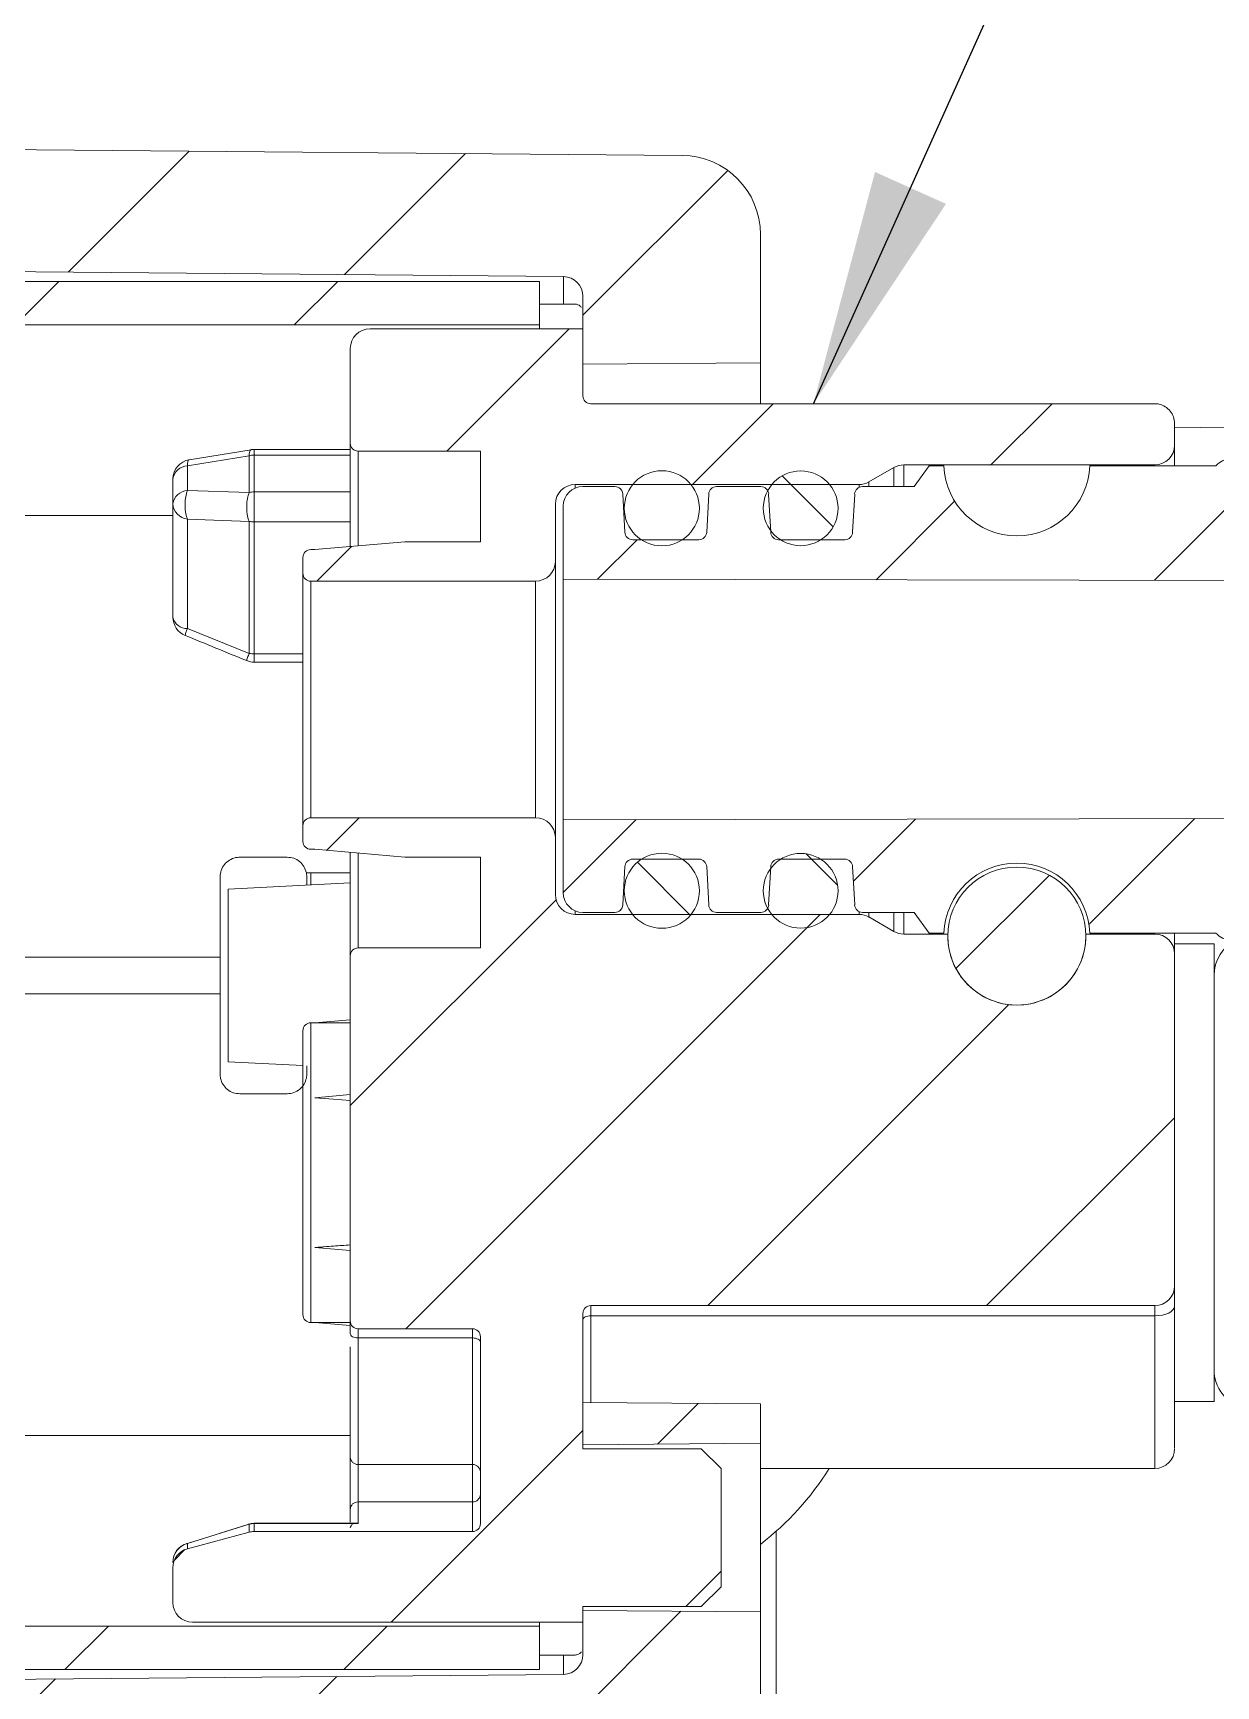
# Model space of a CAD drawing. Extents: x 14808 to 20058, y -13198 to -11680.
# Drawn here: x 18843.58 to 18858.58, y -12739.6 to -12718.64 of the extents above; entities that cross this region are included whole.
import ezdxf

# ---------------------------------------------------------------- set-up
doc = ezdxf.new("R2010")
doc.units = 0
doc.header["$LTSCALE"] = 7
doc.header["$MEASUREMENT"] = 0
doc.layers.get('0').update_dxf_attribs({"color": 2, "linetype": 'CONTINUOUS'})
doc.styles.add('GHS', font='romans', dxfattribs={"bigfont": 'ghs'})
doc.dimstyles.new('STANDARD$7', dxfattribs={"dimtxt": 3.5, "dimasz": 3, "dimexe": 1, "dimexo": 0.0625, "dimgap": 1, "dimtad": 1, "dimdec": 4, "dimzin": 0, "dimdsep": 46, "dimtxsty": 'GHS', "dimcen": 1, "dimclrt": 2, "dimadec": 0, "dimazin": 0, "dimtfac": 1, "dimtdec": 4, "dimtofl": 0, "dimtmove": 0, "dimatfit": 3, "dimfxl": 1, "dimtolj": 1, "dimtzin": 0, "dimarcsym": 0})
pattern_1 = [(135, (371.74764, 230.9512), (-0.561266, -0.561266), [])]
pattern_2 = [(45, (42.8808, 0), (-1.76776695, 1.76776695), [])]
pattern_3 = [(45, (18603.9292, -12694.4898), (-1.122532, 1.122532), [])]

# ---------------------------------------------------------------- blocks, each defined once
blk = doc.blocks.new('A$C2F46255F')
at = {"linetype": 'Continuous', "lineweight": 0}
h = blk.add_hatch(dxfattribs=at)
h.set_pattern_fill('ANSI31', scale=0.25, angle=90, style=0)
h.set_pattern_definition(pattern_1)
edge = h.paths.add_edge_path(flags=0)
edge.add_arc((1.505, 1.212), 0.237, 0, 360)
h = blk.add_hatch(dxfattribs=at)
h.set_pattern_fill('ANSI31', scale=0.25, angle=90, style=0)
h.set_pattern_definition(pattern_1)
edge = h.paths.add_edge_path(flags=0)
edge.add_arc((0.625, -1.213), 0.237, 0, 360)
h = blk.add_hatch(dxfattribs=at)
h.set_pattern_fill('ANSI31', scale=0.25, angle=90, style=0)
h.set_pattern_definition(pattern_1)
edge = h.paths.add_edge_path(flags=0)
edge.add_arc((1.505, -1.213), 0.237, 0, 360)
at = {"color": 7, "linetype": 'Continuous', "lineweight": 15}
for centre, radius in [((0.625, 1.212), 0.238), ((1.505, 1.212), 0.237), ((0.625, -1.213), 0.238), ((1.505, -1.213), 0.237)]:
    blk.add_circle(centre, radius, dxfattribs=at)

msp = doc.modelspace()

# ---------------------------------------------------------------- hatches: boundary and pattern name
at = {"linetype": 'Continuous', "lineweight": 0}
h = msp.add_hatch(dxfattribs=at)
h.set_pattern_fill('ANSI31', color=2, scale=20, style=0)
h.set_pattern_definition(pattern_2)
edge = h.paths.add_edge_path(flags=0)
edge.add_line((18837.879, -12721.092), (18837.954, -12721.092))
edge.add_line((18837.954, -12721.092), (18838.241, -12721.59))
edge.add_line((18838.241, -12721.59), (18838.529, -12721.092))
edge.add_line((18838.529, -12721.092), (18838.604, -12721.092))
edge.add_line((18838.604, -12721.092), (18838.891, -12721.59))
edge.add_line((18838.891, -12721.59), (18838.892, -12721.592))
edge.add_line((18838.892, -12721.592), (18838.914, -12721.63))
edge.add_line((18838.914, -12721.63), (18850.306, -12721.73))
edge.add_arc((18850.304, -12721.98), 0.25, 0, 89.5, ccw=False)
edge.add_line((18850.554, -12721.98), (18850.554, -12722.842))
edge.add_line((18850.554, -12722.842), (18852.804, -12722.822))
edge.add_line((18852.804, -12722.822), (18852.804, -12721.195))
edge.add_arc((18851.804, -12721.195), 1, 0, 89.5)
edge.add_line((18851.812, -12720.195), (18842.499, -12720.114))
edge.add_arc((18842.504, -12719.614), 0.5, 180, 269.5, ccw=False)
edge.add_line((18842.004, -12719.614), (18842.004, -12718.842))
edge.add_line((18842.004, -12718.842), (18840.004, -12718.859))
edge.add_line((18840.004, -12718.859), (18840.004, -12719.967))
edge.add_line((18840.004, -12719.967), (18834.754, -12720.013))
edge.add_line((18834.754, -12720.013), (18834.504, -12720.267))
edge.add_line((18834.504, -12720.267), (18834.504, -12721.092))
edge.add_line((18834.504, -12721.092), (18834.583, -12721.171))
edge.add_line((18834.583, -12721.171), (18834.629, -12721.092))
edge.add_line((18834.629, -12721.092), (18834.704, -12721.092))
edge.add_line((18834.704, -12721.092), (18834.977, -12721.565))
edge.add_line((18834.977, -12721.565), (18834.995, -12721.583))
edge.add_line((18834.995, -12721.583), (18835.279, -12721.092))
edge.add_line((18835.279, -12721.092), (18835.354, -12721.092))
edge.add_line((18835.354, -12721.092), (18835.641, -12721.59))
edge.add_line((18835.641, -12721.59), (18835.929, -12721.092))
edge.add_line((18835.929, -12721.092), (18836.004, -12721.092))
edge.add_line((18836.004, -12721.092), (18836.291, -12721.59))
edge.add_line((18836.291, -12721.59), (18836.579, -12721.092))
edge.add_line((18836.579, -12721.092), (18836.654, -12721.092))
edge.add_line((18836.654, -12721.092), (18836.941, -12721.59))
edge.add_line((18836.941, -12721.59), (18837.229, -12721.092))
edge.add_line((18837.229, -12721.092), (18837.304, -12721.092))
edge.add_line((18837.304, -12721.092), (18837.591, -12721.59))
edge.add_line((18837.591, -12721.59), (18837.879, -12721.092))
h = msp.add_hatch(dxfattribs=at)
h.set_pattern_fill('ANSI31', color=2, scale=20, style=0)
h.set_pattern_definition(pattern_2)
edge = h.paths.add_edge_path(flags=0)
edge.add_line((18831.754, -12725.842), (18837.038, -12725.842))
edge.add_arc((18837.038, -12725.592), 0.25, 270, 285)
edge.add_line((18837.102, -12725.833), (18837.818, -12725.642))
edge.add_arc((18837.754, -12725.4), 0.25, 285, 360)
edge.add_line((18838.004, -12725.4), (18838.004, -12725.017))
edge.add_arc((18837.954, -12725.017), 0.05, 0, 90)
edge.add_line((18837.954, -12724.967), (18837.904, -12724.967))
edge.add_arc((18837.904, -12724.917), 0.05, 180, 270, ccw=False)
edge.add_line((18837.854, -12724.917), (18837.854, -12724.767))
edge.add_arc((18837.904, -12724.767), 0.05, 90, 180, ccw=False)
edge.add_line((18837.904, -12724.717), (18837.954, -12724.717))
edge.add_arc((18837.954, -12724.667), 0.05, 270, 360)
edge.add_line((18838.004, -12724.667), (18838.004, -12724.217))
edge.add_line((18838.004, -12724.217), (18838.904, -12724.217))
edge.add_arc((18838.904, -12724.117), 0.1, 270, 360)
edge.add_line((18839.004, -12724.117), (18839.004, -12722.342))
edge.add_line((18839.004, -12722.342), (18850.004, -12722.342))
edge.add_line((18850.004, -12722.342), (18850.004, -12721.792))
edge.add_line((18850.004, -12721.792), (18837.254, -12721.792))
edge.add_arc((18837.254, -12722.042), 0.25, 90, 180)
edge.add_line((18837.004, -12722.042), (18837.004, -12722.592))
edge.add_line((18837.004, -12722.592), (18837.154, -12722.592))
edge.add_line((18837.154, -12722.592), (18837.154, -12723.241))
edge.add_line((18837.154, -12723.241), (18837.054, -12723.241))
edge.add_line((18837.054, -12723.241), (18837.054, -12723.442))
edge.add_line((18837.054, -12723.442), (18837.154, -12723.442))
edge.add_line((18837.154, -12723.442), (18837.154, -12723.643))
edge.add_line((18837.154, -12723.643), (18837.054, -12723.643))
edge.add_line((18837.054, -12723.643), (18837.054, -12723.702))
edge.add_line((18837.054, -12723.702), (18837.154, -12723.702))
edge.add_line((18837.154, -12723.702), (18837.154, -12724.092))
edge.add_line((18837.154, -12724.092), (18837.004, -12724.092))
edge.add_line((18837.004, -12724.092), (18837.004, -12724.471))
edge.add_arc((18836.754, -12724.471), 0.25, 271, 360, ccw=False)
edge.add_line((18836.758, -12724.721), (18831.999, -12724.804))
edge.add_arc((18832.004, -12725.054), 0.25, 91, 180)
edge.add_line((18831.754, -12725.054), (18831.754, -12725.842))
h = msp.add_hatch(dxfattribs=at)
h.set_pattern_fill('ANSI31', color=2, scale=20, style=0)
h.set_pattern_definition(pattern_2)
edge = h.paths.add_edge_path(flags=0)
edge.add_line((18847.104, -12725.592), (18849.954, -12725.592))
edge.add_arc((18849.954, -12725.342), 0.25, 270, 360)
edge.add_line((18850.204, -12725.342), (18850.204, -12724.617))
edge.add_arc((18850.454, -12724.617), 0.25, 90, 180, ccw=False)
edge.add_line((18850.454, -12724.367), (18854.054, -12724.367))
edge.add_arc((18854.054, -12724.117), 0.25, 270, 300)
edge.add_line((18854.179, -12724.333), (18854.496, -12724.15))
edge.add_arc((18854.621, -12724.367), 0.25, 90, 120, ccw=False)
edge.add_line((18854.621, -12724.117), (18857.804, -12724.117))
edge.add_arc((18857.804, -12723.867), 0.25, 270, 360)
edge.add_line((18858.054, -12723.867), (18858.054, -12723.592))
edge.add_spline(control_points=[(18858.054, -12723.592), (18858.054, -12723.564), (18858.049, -12723.536), (18858.039, -12723.509), (18858.03, -12723.483), (18858.016, -12723.458), (18857.999, -12723.436), (18857.981, -12723.414), (18857.96, -12723.395), (18857.936, -12723.38), (18857.912, -12723.365), (18857.886, -12723.354), (18857.858, -12723.348), (18857.84, -12723.344), (18857.822, -12723.342), (18857.804, -12723.342)], knot_values=[0, 0, 0, 0, 0.000168, 0.000168, 0.000168, 0.000336, 0.000336, 0.000336, 0.000504, 0.000504, 0.000504, 0.000672, 0.000672, 0.000672, 0.000781, 0.000781, 0.000781, 0.000781], weights=[1, 1, 1, 1, 1, 1, 1, 1, 1, 1, 1, 1, 1, 1, 1, 1], degree=3, periodic=0)
edge.add_line((18857.804, -12723.342), (18850.654, -12723.342))
edge.add_arc((18850.654, -12723.242), 0.1, 180, 270, ccw=False)
edge.add_line((18850.554, -12723.242), (18850.554, -12722.392))
edge.add_line((18850.554, -12722.392), (18847.854, -12722.392))
edge.add_arc((18847.854, -12722.642), 0.25, 90, 180)
edge.add_line((18847.604, -12722.642), (18847.604, -12723.842))
edge.add_arc((18847.704, -12723.842), 0.1, 180, 270)
edge.add_line((18847.704, -12723.942), (18849.254, -12723.942))
edge.add_line((18849.254, -12723.942), (18849.254, -12725.092))
edge.add_line((18849.254, -12725.092), (18848.297, -12725.092))
edge.add_line((18848.297, -12725.092), (18847.154, -12725.192))
edge.add_line((18847.154, -12725.192), (18847.104, -12725.192))
edge.add_arc((18847.104, -12725.292), 0.1, 90, 180)
edge.add_line((18847.004, -12725.292), (18847.004, -12725.492))
edge.add_arc((18847.104, -12725.492), 0.1, 180, 270)
h = msp.add_hatch(dxfattribs=at)
h.set_pattern_fill('ANSI31', color=2, scale=20, style=0)
h.set_pattern_definition(pattern_2)
edge = h.paths.add_edge_path(flags=0)
edge.add_spline(control_points=[(18872.674, -12730.142), (18872.702, -12730.142), (18872.731, -12730.143), (18872.76, -12730.145)], knot_values=[0, 0, 0, 0, 0.000172, 0.000172, 0.000172, 0.000172], weights=[1, 1, 1, 1], degree=3, periodic=0)
edge.add_ellipse((18873.004, -12727.092), major_axis=(0, 3.063), ratio=0.995673, start_angle=175.4154, end_angle=270)
edge.add_arc((18873.004, -12727.092), 3.05, 0, 90)
edge.add_line((18873.004, -12724.042), (18858.768, -12724.042))
edge.add_arc((18858.768, -12724.292), 0.25, 90, 139.4584)
edge.add_line((18858.579, -12724.129), (18856.979, -12724.129))
edge.add_arc((18856.054, -12724.091), 0.926, 182.3705, 357.6295, ccw=False)
edge.add_line((18855.129, -12724.129), (18854.944, -12724.129))
edge.add_line((18854.944, -12724.129), (18854.754, -12724.392))
edge.add_line((18854.754, -12724.392), (18854.098, -12724.392))
edge.add_arc((18854.098, -12724.492), 0.1, 90, 177)
edge.add_line((18853.999, -12724.487), (18853.973, -12724.972))
edge.add_arc((18853.873, -12724.967), 0.1, 270, 357, ccw=False)
edge.add_line((18853.873, -12725.067), (18853.034, -12725.067))
edge.add_arc((18853.034, -12724.967), 0.1, 183, 270, ccw=False)
edge.add_line((18852.934, -12724.972), (18852.908, -12724.487))
edge.add_arc((18852.809, -12724.492), 0.1, 3, 90)
edge.add_line((18852.809, -12724.392), (18852.248, -12724.392))
edge.add_arc((18852.248, -12724.492), 0.1, 90, 177)
edge.add_line((18852.149, -12724.487), (18852.123, -12724.972))
edge.add_arc((18852.023, -12724.967), 0.1, 270, 357, ccw=False)
edge.add_line((18852.023, -12725.067), (18851.184, -12725.067))
edge.add_arc((18851.184, -12724.967), 0.1, 183, 270, ccw=False)
edge.add_line((18851.084, -12724.972), (18851.058, -12724.487))
edge.add_arc((18850.959, -12724.492), 0.1, 3, 90)
edge.add_line((18850.959, -12724.392), (18850.554, -12724.392))
edge.add_arc((18850.554, -12724.642), 0.25, 90, 180)
edge.add_line((18850.304, -12724.642), (18850.304, -12725.567))
edge.add_line((18850.304, -12725.567), (18872.421, -12725.606))
edge.add_arc((18873.004, -12727.101), 1.605, -41.6536, 111.2774, ccw=False)
edge.add_ellipse((18873.004, -12727.093), major_axis=(0, -1.614), ratio=0.995672, start_angle=-23.0733, end_angle=48.2578, ccw=False)
edge.add_line((18872.374, -12728.578), (18850.304, -12728.617))
edge.add_line((18850.304, -12728.617), (18850.304, -12729.542))
edge.add_arc((18850.554, -12729.542), 0.25, 180, 270)
edge.add_line((18850.554, -12729.792), (18850.959, -12729.792))
edge.add_arc((18850.959, -12729.692), 0.1, 270, 357)
edge.add_line((18851.058, -12729.697), (18851.084, -12729.212))
edge.add_arc((18851.184, -12729.217), 0.1, 90, 177, ccw=False)
edge.add_line((18851.184, -12729.117), (18852.023, -12729.117))
edge.add_arc((18852.023, -12729.217), 0.1, 3, 90, ccw=False)
edge.add_line((18852.123, -12729.212), (18852.149, -12729.697))
edge.add_arc((18852.248, -12729.692), 0.1, 183, 270)
edge.add_line((18852.248, -12729.792), (18852.809, -12729.792))
edge.add_arc((18852.809, -12729.692), 0.1, 270, 357)
edge.add_line((18852.908, -12729.697), (18852.934, -12729.212))
edge.add_arc((18853.034, -12729.217), 0.1, 90, 177, ccw=False)
edge.add_line((18853.034, -12729.117), (18853.873, -12729.117))
edge.add_arc((18853.873, -12729.217), 0.1, 3, 90, ccw=False)
edge.add_line((18853.973, -12729.212), (18853.999, -12729.697))
edge.add_arc((18854.098, -12729.692), 0.1, 183, 270)
edge.add_line((18854.098, -12729.792), (18854.754, -12729.792))
edge.add_line((18854.754, -12729.792), (18854.944, -12730.054))
edge.add_line((18854.944, -12730.054), (18855.129, -12730.054))
edge.add_arc((18856.054, -12730.093), 0.926, 2.3705, 177.6295, ccw=False)
edge.add_line((18856.979, -12730.054), (18858.579, -12730.054))
edge.add_arc((18858.768, -12729.892), 0.25, 220.5416, 270)
edge.add_line((18858.768, -12730.142), (18872.674, -12730.142))
h = msp.add_hatch(dxfattribs=at)
h.set_pattern_fill('ANSI31', color=2, scale=20, style=0)
h.set_pattern_definition(pattern_2)
edge = h.paths.add_edge_path(flags=0)
edge.add_line((18850.204, -12729.567), (18850.204, -12728.842))
edge.add_arc((18849.954, -12728.842), 0.25, 0, 90)
edge.add_line((18849.954, -12728.592), (18847.104, -12728.592))
edge.add_arc((18847.104, -12728.692), 0.1, 90, 180)
edge.add_line((18847.004, -12728.692), (18847.004, -12728.892))
edge.add_arc((18847.104, -12728.892), 0.1, 180, 270)
edge.add_line((18847.104, -12728.992), (18847.154, -12728.992))
edge.add_line((18847.154, -12728.992), (18848.297, -12729.092))
edge.add_line((18848.297, -12729.092), (18849.254, -12729.092))
edge.add_line((18849.254, -12729.092), (18849.254, -12730.242))
edge.add_line((18849.254, -12730.242), (18847.704, -12730.242))
edge.add_arc((18847.704, -12730.342), 0.1, 90, 180)
edge.add_line((18847.604, -12730.342), (18847.604, -12734.972))
edge.add_arc((18847.704, -12734.972), 0.1, 180, 270)
edge.add_line((18847.704, -12735.072), (18849.154, -12735.072))
edge.add_arc((18849.154, -12735.172), 0.1, 0, 90, ccw=False)
edge.add_line((18849.254, -12735.172), (18849.254, -12737.542))
edge.add_arc((18849.154, -12737.542), 0.1, 270, 360, ccw=False)
edge.add_line((18849.154, -12737.642), (18846.386, -12737.642))
edge.add_arc((18846.386, -12737.892), 0.25, 90, 105)
edge.add_line((18846.322, -12737.65), (18845.539, -12737.86))
edge.add_arc((18845.604, -12738.102), 0.25, 105, 180)
edge.add_line((18845.354, -12738.102), (18845.354, -12738.542))
edge.add_arc((18845.604, -12738.542), 0.25, 180.0616, 270)
edge.add_line((18845.604, -12738.792), (18850.554, -12738.792))
edge.add_line((18850.554, -12738.792), (18850.554, -12738.592))
edge.add_line((18850.554, -12738.592), (18852.054, -12738.592))
edge.add_line((18852.054, -12738.592), (18852.304, -12738.342))
edge.add_line((18852.304, -12738.342), (18852.304, -12736.842))
edge.add_line((18852.304, -12736.842), (18852.054, -12736.592))
edge.add_line((18852.054, -12736.592), (18850.554, -12736.592))
edge.add_line((18850.554, -12736.592), (18850.554, -12734.878))
edge.add_arc((18850.654, -12734.878), 0.1, 90, 180, ccw=False)
edge.add_line((18850.654, -12734.778), (18857.804, -12734.778))
edge.add_arc((18857.804, -12734.528), 0.25, 270, 360)
edge.add_line((18858.054, -12734.528), (18858.054, -12730.317))
edge.add_arc((18857.804, -12730.317), 0.25, 0, 90)
edge.add_line((18857.804, -12730.067), (18856.928, -12730.067))
edge.add_arc((18856.054, -12730.092), 0.875, -181.6372, 1.6372, ccw=False)
edge.add_line((18855.179, -12730.067), (18854.621, -12730.067))
edge.add_arc((18854.621, -12729.817), 0.25, 240, 270, ccw=False)
edge.add_line((18854.496, -12730.033), (18854.179, -12729.85))
edge.add_arc((18854.054, -12730.067), 0.25, 60, 90)
edge.add_line((18854.054, -12729.817), (18850.454, -12729.817))
edge.add_arc((18850.454, -12729.567), 0.25, 180, 270, ccw=False)
h = msp.add_hatch(dxfattribs=at)
h.set_pattern_fill('ANSI31', scale=0.5, style=0)
h.set_pattern_definition(pattern_3)
edge = h.paths.add_edge_path(flags=0)
edge.add_arc((18856.054, -12730.092), 0.875, 0, 360)
h = msp.add_hatch(dxfattribs=at)
h.set_pattern_fill('ANSI31', color=2, scale=20, style=0)
h.set_pattern_definition(pattern_2)
edge = h.paths.add_edge_path(flags=0)
edge.add_line((18837.038, -12735.342), (18831.754, -12735.342))
edge.add_line((18831.754, -12735.342), (18831.754, -12735.592))
edge.add_arc((18831.754, -12735.842), 0.25, -90, 90, ccw=False)
edge.add_line((18831.754, -12736.092), (18831.754, -12736.13))
edge.add_arc((18832.004, -12736.13), 0.25, 180, 269)
edge.add_line((18831.999, -12736.38), (18836.758, -12736.463))
edge.add_arc((18836.754, -12736.713), 0.25, 0, 89, ccw=False)
edge.add_line((18837.004, -12736.713), (18837.004, -12737.092))
edge.add_line((18837.004, -12737.092), (18837.154, -12737.092))
edge.add_line((18837.154, -12737.092), (18837.154, -12737.342))
edge.add_line((18837.154, -12737.342), (18837.054, -12737.342))
edge.add_line((18837.054, -12737.342), (18837.054, -12737.612))
edge.add_line((18837.054, -12737.612), (18837.154, -12737.612))
edge.add_line((18837.154, -12737.612), (18837.154, -12738.327))
edge.add_line((18837.154, -12738.327), (18837.054, -12738.327))
edge.add_line((18837.054, -12738.327), (18837.054, -12738.342))
edge.add_line((18837.054, -12738.342), (18837.154, -12738.342))
edge.add_line((18837.154, -12738.342), (18837.154, -12738.592))
edge.add_line((18837.154, -12738.592), (18837.004, -12738.592))
edge.add_line((18837.004, -12738.592), (18837.004, -12739.142))
edge.add_arc((18837.254, -12739.142), 0.25, 180, 270)
edge.add_line((18837.254, -12739.392), (18850.004, -12739.392))
edge.add_line((18850.004, -12739.392), (18850.004, -12738.842))
edge.add_line((18850.004, -12738.842), (18839.004, -12738.842))
edge.add_line((18839.004, -12738.842), (18839.004, -12737.067))
edge.add_arc((18838.904, -12737.067), 0.1, 0, 90)
edge.add_line((18838.904, -12736.967), (18838.004, -12736.967))
edge.add_line((18838.004, -12736.967), (18838.004, -12736.517))
edge.add_arc((18837.954, -12736.517), 0.05, 0, 90)
edge.add_line((18837.954, -12736.467), (18837.904, -12736.467))
edge.add_arc((18837.904, -12736.417), 0.05, 180, 270, ccw=False)
edge.add_line((18837.854, -12736.417), (18837.854, -12736.267))
edge.add_arc((18837.904, -12736.267), 0.05, 90, 180, ccw=False)
edge.add_line((18837.904, -12736.217), (18837.954, -12736.217))
edge.add_arc((18837.954, -12736.167), 0.05, 270, 360)
edge.add_line((18838.004, -12736.167), (18838.004, -12735.784))
edge.add_arc((18837.754, -12735.784), 0.25, 0, 75)
edge.add_line((18837.818, -12735.542), (18837.102, -12735.35))
edge.add_arc((18837.038, -12735.592), 0.25, 75, 90)
h = msp.add_hatch(dxfattribs=at)
h.set_pattern_fill('ANSI31', scale=0.5, style=0)
h.set_pattern_definition(pattern_3)
h.paths.add_polyline_path([(18852.804, -12736.025), (18850.554, -12736.005), (18850.554, -12736.542), (18852.804, -12736.522)], flags=0)
h = msp.add_hatch(dxfattribs=at)
h.set_pattern_fill('ANSI31', color=2, scale=20, style=0)
h.set_pattern_definition(pattern_2)
edge = h.paths.add_edge_path(flags=0)
edge.add_line((18837.266, -12739.594), (18836.979, -12740.092))
edge.add_line((18836.979, -12740.092), (18836.904, -12740.092))
edge.add_line((18836.904, -12740.092), (18836.616, -12739.594))
edge.add_line((18836.616, -12739.594), (18836.329, -12740.092))
edge.add_line((18836.329, -12740.092), (18836.254, -12740.092))
edge.add_line((18836.254, -12740.092), (18835.966, -12739.594))
edge.add_line((18835.966, -12739.594), (18835.679, -12740.092))
edge.add_line((18835.679, -12740.092), (18835.604, -12740.092))
edge.add_line((18835.604, -12740.092), (18835.316, -12739.594))
edge.add_line((18835.316, -12739.594), (18835.029, -12740.092))
edge.add_line((18835.029, -12740.092), (18834.954, -12740.092))
edge.add_line((18834.954, -12740.092), (18834.789, -12739.807))
edge.add_line((18834.789, -12739.807), (18834.504, -12740.092))
edge.add_line((18834.504, -12740.092), (18834.504, -12740.917))
edge.add_line((18834.504, -12740.917), (18834.754, -12741.171))
edge.add_line((18834.754, -12741.171), (18840.004, -12741.217))
edge.add_line((18840.004, -12741.217), (18840.004, -12742.324))
edge.add_line((18840.004, -12742.324), (18842.004, -12742.342))
edge.add_line((18842.004, -12742.342), (18842.004, -12741.57))
edge.add_arc((18842.504, -12741.57), 0.5, 90.5, 180, ccw=False)
edge.add_line((18842.499, -12741.07), (18851.812, -12740.989))
edge.add_arc((18851.804, -12739.989), 1, 270.5, 360)
edge.add_line((18852.804, -12739.989), (18852.804, -12738.662))
edge.add_line((18852.804, -12738.662), (18850.554, -12738.642))
edge.add_line((18850.554, -12738.642), (18850.554, -12739.204))
edge.add_arc((18850.304, -12739.204), 0.25, 270.5, 360, ccw=False)
edge.add_line((18850.306, -12739.454), (18839.241, -12739.551))
edge.add_line((18839.241, -12739.551), (18839.217, -12739.592))
edge.add_line((18839.217, -12739.592), (18839.216, -12739.594))
edge.add_line((18839.216, -12739.594), (18838.929, -12740.092))
edge.add_line((18838.929, -12740.092), (18838.854, -12740.092))
edge.add_line((18838.854, -12740.092), (18838.566, -12739.594))
edge.add_line((18838.566, -12739.594), (18838.279, -12740.092))
edge.add_line((18838.279, -12740.092), (18838.204, -12740.092))
edge.add_line((18838.204, -12740.092), (18837.916, -12739.594))
edge.add_line((18837.916, -12739.594), (18837.629, -12740.092))
edge.add_line((18837.629, -12740.092), (18837.554, -12740.092))
edge.add_line((18837.554, -12740.092), (18837.266, -12739.594))

# ---------------------------------------------------------------- linework, layer by layer
at = {"color": 7, "linetype": 'Continuous', "lineweight": 15}
for p, q in [((18842.499, -12720.114), (18851.812, -12720.195)), ((18852.804, -12721.195), (18852.804, -12722.822)), ((18850.306, -12721.73), (18838.914, -12721.63)), ((18850.004, -12721.792), (18837.254, -12721.792)), ((18850.004, -12722.342), (18850.004, -12721.792)), ((18850.554, -12721.98), (18850.554, -12722.842)), ((18850.004, -12722.079), (18850.454, -12722.079)), ((18850.004, -12722.342), (18839.004, -12722.342)), ((18850.554, -12722.392), (18847.854, -12722.392)), ((18850.004, -12722.342), (18850.004, -12722.392)), ((18850.554, -12722.392), (18850.554, -12723.242)), ((18847.604, -12722.642), (18847.604, -12723.842)), ((18852.804, -12722.822), (18850.554, -12722.842)), ((18852.804, -12722.822), (18852.804, -12723.342)), ((18857.804, -12723.342), (18850.654, -12723.342)), ((18858.054, -12723.592), (18858.054, -12723.867)), ((18845.539, -12724.128), (18846.322, -12724.001)), ((18846.347, -12723.925), (18845.563, -12724.052)), ((18846.322, -12724.466), (18846.322, -12724.001)), ((18847.604, -12723.921), (18846.386, -12723.921)), ((18846.386, -12723.995), (18846.386, -12724.46)), ((18846.386, -12723.995), (18847.607, -12723.995)), ((18849.254, -12723.942), (18847.704, -12723.942)), ((18849.254, -12723.942), (18849.254, -12725.092)), ((18845.539, -12724.128), (18845.539, -12724.442)), ((18854.496, -12724.15), (18854.179, -12724.333)), ((18857.804, -12724.117), (18854.621, -12724.117)), ((18854.754, -12724.392), (18854.944, -12724.129)), ((18854.944, -12724.129), (18855.129, -12724.129)), ((18856.979, -12724.129), (18858.579, -12724.129)), ((18845.354, -12724.613), (18845.354, -12724.299)), ((18845.539, -12724.442), (18846.322, -12724.466)), ((18846.386, -12724.46), (18847.604, -12724.46)), ((18846.386, -12724.46), (18846.386, -12724.637)), ((18854.054, -12724.367), (18850.454, -12724.367)), ((18850.554, -12724.392), (18850.959, -12724.392)), ((18851.058, -12724.487), (18851.084, -12724.972)), ((18852.123, -12724.972), (18852.149, -12724.487)), ((18852.248, -12724.392), (18852.809, -12724.392)), ((18852.908, -12724.487), (18852.934, -12724.972)), ((18853.973, -12724.972), (18853.999, -12724.487)), ((18854.098, -12724.392), (18854.754, -12724.392)), ((18845.354, -12726.048), (18845.354, -12724.613)), ((18846.386, -12724.637), (18846.386, -12724.841)), ((18850.204, -12724.617), (18850.204, -12725.342)), ((18850.304, -12725.567), (18850.304, -12724.642)), ((18845.539, -12724.805), (18846.322, -12724.834)), ((18845.539, -12726.194), (18845.539, -12724.805)), ((18846.322, -12724.834), (18846.322, -12726.509)), ((18846.386, -12726.514), (18846.386, -12724.841)), ((18848.297, -12725.092), (18847.154, -12725.192)), ((18849.254, -12725.092), (18848.297, -12725.092)), ((18851.184, -12725.067), (18852.023, -12725.067)), ((18853.034, -12725.067), (18853.873, -12725.067)), ((18847.004, -12725.292), (18847.004, -12725.492)), ((18847.154, -12725.192), (18847.104, -12725.192)), ((18847.104, -12728.592), (18847.104, -12725.592)), ((18849.954, -12725.592), (18847.104, -12725.592)), ((18849.954, -12725.592), (18849.954, -12728.592)), ((18872.421, -12725.606), (18850.304, -12725.567)), ((18850.304, -12725.567), (18850.304, -12728.617)), ((18846.322, -12726.509), (18845.539, -12726.194)), ((18846.386, -12726.619), (18847.004, -12726.619)), ((18847.104, -12728.592), (18849.954, -12728.592)), ((18850.304, -12728.617), (18872.374, -12728.578)), ((18850.304, -12729.542), (18850.304, -12728.617)), ((18847.004, -12728.692), (18847.004, -12728.892)), ((18850.204, -12728.842), (18850.204, -12729.567)), ((18846.804, -12729.092), (18846.204, -12729.092)), ((18847.104, -12728.992), (18847.154, -12728.992)), ((18847.154, -12728.992), (18848.297, -12729.092)), ((18848.297, -12729.092), (18849.254, -12729.092)), ((18849.254, -12729.092), (18849.254, -12730.242)), ((18847.604, -12729.292), (18847.048, -12729.292)), ((18847.048, -12729.292), (18847.054, -12729.342)), ((18847.104, -12729.292), (18847.104, -12729.444)), ((18851.084, -12729.212), (18851.058, -12729.697)), ((18852.023, -12729.117), (18851.184, -12729.117)), ((18852.149, -12729.697), (18852.123, -12729.212)), ((18852.934, -12729.212), (18852.908, -12729.697)), ((18853.873, -12729.117), (18853.034, -12729.117)), ((18853.999, -12729.697), (18853.973, -12729.212)), ((18845.954, -12729.342), (18845.954, -12730.359)), ((18846.054, -12729.499), (18847.604, -12729.418)), ((18846.054, -12731.685), (18846.054, -12729.499)), ((18847.054, -12729.342), (18847.054, -12729.447)), ((18850.454, -12729.817), (18854.054, -12729.817)), ((18850.959, -12729.792), (18850.554, -12729.792)), ((18852.809, -12729.792), (18852.248, -12729.792)), ((18854.754, -12729.792), (18854.098, -12729.792)), ((18854.179, -12729.85), (18854.496, -12730.033)), ((18854.944, -12730.054), (18854.754, -12729.792)), ((18854.621, -12730.067), (18855.179, -12730.067)), ((18855.129, -12730.054), (18854.944, -12730.054)), ((18856.928, -12730.067), (18856.924, -12730.027)), ((18856.928, -12730.067), (18857.804, -12730.067)), ((18858.579, -12730.054), (18856.979, -12730.054)), ((18845.954, -12730.359), (18841.5, -12730.359)), ((18845.954, -12730.359), (18845.954, -12730.824)), ((18847.604, -12730.342), (18847.604, -12734.972)), ((18847.704, -12730.242), (18849.254, -12730.242)), ((18858.554, -12730.192), (18858.054, -12730.192)), ((18858.054, -12730.317), (18858.054, -12734.528)), ((18858.554, -12730.192), (18858.554, -12735.992)), ((18841.5, -12730.824), (18845.954, -12730.824)), ((18845.954, -12730.824), (18845.954, -12731.842)), ((18847.154, -12731.192), (18847.104, -12731.192)), ((18847.604, -12731.153), (18847.154, -12731.192)), ((18847.004, -12731.734), (18846.054, -12731.685)), ((18847.054, -12731.737), (18847.054, -12731.842)), ((18847.048, -12731.892), (18847.054, -12731.842)), ((18846.804, -12732.092), (18846.204, -12732.092)), ((18847.604, -12732.103), (18847.154, -12732.142)), ((18847.154, -12734.042), (18847.604, -12734.081)), ((18850.554, -12734.878), (18850.554, -12736.592)), ((18857.804, -12734.778), (18850.654, -12734.778)), ((18850.654, -12734.907), (18850.654, -12734.778)), ((18857.804, -12734.907), (18850.654, -12734.907)), ((18857.804, -12734.778), (18857.804, -12734.907)), ((18847.104, -12734.992), (18847.154, -12734.992)), ((18847.154, -12734.992), (18847.604, -12735.031)), ((18849.154, -12735.072), (18847.704, -12735.072)), ((18847.704, -12735.187), (18847.704, -12735.072)), ((18849.154, -12735.072), (18849.154, -12735.187)), ((18849.254, -12735.172), (18849.254, -12737.542)), ((18849.154, -12735.187), (18847.704, -12735.187)), ((18847.704, -12736.792), (18847.704, -12735.187)), ((18849.154, -12736.792), (18849.154, -12735.187)), ((18850.554, -12736.005), (18852.804, -12736.025)), ((18850.554, -12736.005), (18850.554, -12736.542)), ((18852.804, -12736.025), (18852.804, -12736.522)), ((18858.054, -12735.992), (18858.554, -12735.992)), ((18852.804, -12736.522), (18850.554, -12736.542)), ((18852.054, -12736.592), (18850.554, -12736.592)), ((18852.304, -12736.842), (18852.054, -12736.592)), ((18852.804, -12738.662), (18852.804, -12736.522)), ((18847.704, -12736.792), (18849.154, -12736.792)), ((18847.704, -12737.266), (18847.704, -12736.792)), ((18849.154, -12736.792), (18849.154, -12737.266)), ((18852.304, -12736.842), (18852.304, -12738.342)), ((18852.804, -12736.842), (18857.804, -12736.842)), ((18847.704, -12737.542), (18847.704, -12737.266)), ((18847.704, -12737.266), (18849.154, -12737.266)), ((18849.154, -12737.266), (18849.154, -12737.642)), ((18847.604, -12737.523), (18847.604, -12737.361)), ((18845.539, -12737.793), (18846.322, -12737.55)), ((18845.539, -12737.86), (18846.322, -12737.65)), ((18846.305, -12737.554), (18845.94, -12737.669)), ((18846.322, -12737.55), (18846.386, -12737.542)), ((18846.322, -12737.55), (18846.322, -12737.65)), ((18847.704, -12737.538), (18846.386, -12737.538)), ((18846.386, -12737.642), (18846.386, -12737.542)), ((18846.386, -12737.542), (18847.704, -12737.542)), ((18846.386, -12737.642), (18849.154, -12737.642)), ((18853.005, -12740.842), (18853.005, -12737.637)), ((18845.732, -12737.734), (18845.523, -12737.798)), ((18845.539, -12737.86), (18845.539, -12737.793)), ((18845.354, -12738.102), (18845.354, -12738.542)), ((18852.054, -12738.592), (18852.304, -12738.342)), ((18850.554, -12738.592), (18852.054, -12738.592)), ((18850.554, -12738.592), (18850.554, -12738.792)), ((18850.554, -12738.642), (18852.804, -12738.662)), ((18850.554, -12738.642), (18850.554, -12739.204)), ((18852.804, -12738.662), (18852.804, -12739.989)), ((18839.004, -12738.842), (18850.004, -12738.842)), ((18845.604, -12738.792), (18850.554, -12738.792)), ((18850.004, -12738.792), (18850.004, -12738.842)), ((18850.004, -12739.392), (18850.004, -12738.842)), ((18850.004, -12739.208), (18850.454, -12739.208)), ((18837.254, -12739.392), (18850.004, -12739.392)), ((18839.241, -12739.551), (18850.306, -12739.454))]:
    msp.add_line(p, q, dxfattribs=at)
at = {"color": 8, "linetype": 'Continuous', "lineweight": 15}
for p, q in [((18850.306, -12722.079), (18850.306, -12721.73)), ((18869.058, -12723.502), (18858.054, -12723.646)), ((18846.386, -12723.921), (18846.386, -12723.995)), ((18847.704, -12725.144), (18847.704, -12723.942)), ((18854.496, -12724.15), (18854.496, -12724.392)), ((18854.621, -12724.392), (18854.621, -12724.117)), ((18857.804, -12724.117), (18857.804, -12724.129)), ((18850.454, -12724.413), (18850.454, -12724.367)), ((18854.054, -12724.367), (18854.054, -12724.403)), ((18854.179, -12724.392), (18854.179, -12724.333)), ((18839.404, -12724.758), (18845.354, -12724.758)), ((18846.386, -12724.841), (18847.604, -12724.841)), ((18847.004, -12726.514), (18846.386, -12726.514)), ((18846.386, -12726.619), (18846.386, -12726.514)), ((18847.704, -12730.242), (18847.704, -12729.04)), ((18850.454, -12729.817), (18850.454, -12729.771)), ((18854.054, -12729.781), (18854.054, -12729.817)), ((18854.179, -12729.85), (18854.179, -12729.792)), ((18854.496, -12729.792), (18854.496, -12730.033)), ((18854.621, -12730.067), (18854.621, -12729.792)), ((18857.804, -12730.054), (18857.804, -12730.067)), ((18847.104, -12731.192), (18847.104, -12733.092)), ((18847.104, -12733.092), (18847.104, -12734.992)), ((18850.654, -12736.006), (18850.654, -12734.907)), ((18857.804, -12736.842), (18857.804, -12734.907)), ((18839.404, -12736.426), (18847.604, -12736.426)), ((18846.386, -12737.542), (18846.386, -12737.538)), ((18850.306, -12739.454), (18850.306, -12739.208))]:
    msp.add_line(p, q, dxfattribs=at)
at = {"color": 7, "linetype": 'Continuous', "lineweight": 15, "flags": 128}
for points in [[(18847.604, -12731.192), (18847.391, -12731.192), (18847.272, -12731.192), (18847.213, -12731.192), (18847.183, -12731.192), (18847.168, -12731.192), (18847.161, -12731.192), (18847.157, -12731.192), (18847.155, -12731.192), (18847.154, -12731.192), (18847.154, -12731.192), (18847.154, -12731.192), (18847.154, -12731.192), (18847.154, -12731.192), (18847.154, -12731.192), (18847.154, -12731.192)], [(18847.604, -12732.176), (18847.391, -12732.16), (18847.272, -12732.151), (18847.213, -12732.146), (18847.183, -12732.144), (18847.168, -12732.143), (18847.161, -12732.142), (18847.157, -12732.142), (18847.155, -12732.142), (18847.154, -12732.142), (18847.154, -12732.142), (18847.154, -12732.142), (18847.154, -12732.142), (18847.154, -12732.142), (18847.154, -12732.142), (18847.154, -12732.142)], [(18850.654, -12734.907), (18850.634, -12734.908), (18850.615, -12734.911), (18850.598, -12734.916), (18850.583, -12734.922), (18850.57, -12734.929), (18850.561, -12734.937), (18850.555, -12734.946), (18850.554, -12734.956)], [(18857.804, -12734.907), (18857.852, -12734.905), (18857.899, -12734.898), (18857.942, -12734.887), (18857.98, -12734.872), (18858.011, -12734.854), (18858.034, -12734.833), (18858.049, -12734.81), (18858.054, -12734.786)], [(18847.604, -12735.134), (18847.605, -12735.144), (18847.611, -12735.154), (18847.62, -12735.164), (18847.633, -12735.172), (18847.648, -12735.178), (18847.665, -12735.183), (18847.684, -12735.186), (18847.704, -12735.187)], [(18849.254, -12735.241), (18849.252, -12735.231), (18849.246, -12735.221), (18849.237, -12735.211), (18849.224, -12735.203), (18849.209, -12735.197), (18849.192, -12735.192), (18849.173, -12735.189), (18849.154, -12735.187)]]:
    msp.add_lwpolyline(points, dxfattribs=at)
at = {"color": 7, "linetype": 'Continuous', "lineweight": 15}
msp.add_circle((18856.054, -12730.092), 0.875, dxfattribs=at)
for centre, radius, start, end in [((18851.804, -12721.195), 1, 0, 89.5), ((18850.304, -12721.98), 0.25, 0, 89.5), ((18847.854, -12722.642), 0.25, 90, 180), ((18850.654, -12723.242), 0.1, 180, 270), ((18847.704, -12723.842), 0.1, 180, 270), ((18857.804, -12723.867), 0.25, 270, 0), ((18845.604, -12724.299), 0.25, 99.3649, 180), ((18846.386, -12724.343), 0.348, 89.9639, 100.6731), ((18846.386, -12724.171), 0.25, 90, 99.0694), ((18858.768, -12724.292), 0.25, 90, 139.4584), ((18845.552, -12724.328), 0.2, 93.7152, 171.6071), ((18854.621, -12724.367), 0.25, 90, 120), ((18856.054, -12724.091), 0.926, 182.3705, 357.6295), ((18845.552, -12724.642), 0.2, 93.7152, 171.6071), ((18846.386, -12724.808), 0.348, 89.9639, 100.6731), ((18850.454, -12724.617), 0.25, 90, 180), ((18850.554, -12724.642), 0.25, 90, 180), ((18850.959, -12724.492), 0.1, 3, 90), ((18852.248, -12724.492), 0.1, 90, 177), ((18852.809, -12724.492), 0.1, 3, 90), ((18854.098, -12724.492), 0.1, 90, 177), ((18854.054, -12724.117), 0.25, 270, 300), ((18845.566, -12724.594), 0.213, 185.1236, 262.76), ((18846.386, -12724.538), 0.303, 257.7128, 270.0277), ((18851.184, -12724.967), 0.1, 183, 270), ((18852.023, -12724.967), 0.1, 270, 357), ((18853.034, -12724.967), 0.1, 183, 270), ((18853.873, -12724.967), 0.1, 270, 357), ((18847.104, -12725.292), 0.1, 90, 180), ((18847.104, -12725.492), 0.1, 180, 270), ((18849.954, -12725.342), 0.25, 270, 0), ((18845.604, -12726.048), 0.25, 180, 247.8625), ((18845.538, -12726.005), 0.189, 193.2273, 270.2623), ((18846.386, -12726.091), 0.423, 261.2511, 270.0395), ((18846.386, -12726.369), 0.25, 247.4969, 270), ((18847.104, -12728.692), 0.1, 90, 180), ((18849.954, -12728.842), 0.25, 0, 90), ((18847.104, -12728.892), 0.1, 180, 270), ((18851.184, -12729.217), 0.1, 90, 177), ((18852.023, -12729.217), 0.1, 3, 90), ((18853.034, -12729.217), 0.1, 90, 177), ((18853.873, -12729.217), 0.1, 3, 90), ((18856.054, -12730.093), 0.926, 2.3705, 177.6295), ((18850.454, -12729.567), 0.25, 180, 270), ((18850.554, -12729.542), 0.25, 180, 270), ((18850.959, -12729.692), 0.1, 270, 357), ((18852.248, -12729.692), 0.1, 183, 270), ((18852.809, -12729.692), 0.1, 270, 357), ((18854.098, -12729.692), 0.1, 183, 270), ((18854.054, -12730.067), 0.25, 60, 90), ((18854.621, -12729.817), 0.25, 240, 270), ((18856.054, -12730.092), 0.875, 178.3628, 1.6372), ((18857.804, -12730.317), 0.25, 0, 90), ((18859.054, -12730.592), 0.5, 115.8419, 180), ((18858.768, -12729.892), 0.25, 220.5416, 270), ((18847.704, -12730.342), 0.1, 90, 180), ((18847.104, -12731.292), 0.1, 90, 180), ((18857.804, -12734.528), 0.25, 270, 0), ((18847.104, -12734.892), 0.1, 180, 270), ((18847.704, -12734.972), 0.1, 180, 270), ((18850.654, -12734.878), 0.1, 90, 180), ((18849.154, -12735.172), 0.1, 0, 90), ((18859.054, -12735.592), 0.5, 180, 270), ((18857.804, -12736.592), 0.25, 270, 0), ((18847.701, -12736.695), 0.0975, 181.5427, 271.4638), ((18849.156, -12736.89), 0.0975, 1.5427, 91.4638), ((18850.505, -12734.842), 3.75, 307.8069, 327.769), ((18847.701, -12737.364), 0.0974, 88.4754, 178.3896), ((18849.156, -12737.169), 0.0974, 268.4754, 358.3896), ((18846.386, -12737.788), 0.25, 90, 107.576), ((18846.386, -12737.892), 0.25, 90, 105), ((18849.154, -12737.542), 0.1, 270, 0), ((18845.602, -12738.034), 0.248, 104.6652, 179.8238), ((18845.604, -12738.033), 0.25, 107.0684, 180), ((18845.604, -12738.102), 0.25, 105, 180), ((18845.604, -12738.542), 0.25, 180, 270), ((18850.304, -12739.204), 0.25, 270.5, 0)]:
    msp.add_arc(centre, radius, start, end, dxfattribs=at)
for points, knots in [([(18850.533, -12722.121), (18850.532, -12722.12), (18850.526, -12722.108), (18850.505, -12722.093), (18850.478, -12722.081), (18850.46, -12722.08), (18850.454, -12722.079)], [0, 0, 0, 0, 0.054184, 0.4280783, 0.7919233, 1, 1, 1, 1]), ([(18858.054, -12723.592), (18858.051, -12723.564), (18858.045, -12723.508), (18858.002, -12723.433), (18857.939, -12723.376), (18857.868, -12723.346), (18857.822, -12723.343), (18857.804, -12723.342)], [0, 0, 0, 0, 0.214694, 0.429388, 0.644082, 0.858775, 1, 1, 1, 1]), ([(18847.604, -12725.153), (18847.604, -12725.029), (18847.604, -12724.727), (18847.604, -12724.359), (18847.604, -12723.951), (18847.604, -12723.885), (18847.604, -12723.842)], [0, 0, 0, 0, 0.1537919, 0.3765804, 0.5947393, 1, 1, 1, 1]), ([(18858.054, -12724.129), (18858.054, -12724.117), (18858.054, -12723.916), (18858.054, -12723.891), (18858.054, -12723.867)], [0, 0, 0, 0, 0.060927, 1, 1, 1, 1]), ([(18845.509, -12724.613), (18845.509, -12724.63), (18845.51, -12724.666), (18845.515, -12724.716), (18845.524, -12724.765), (18845.534, -12724.791), (18845.539, -12724.805)], [0, 0, 0, 0, 0.232235, 0.500012, 0.72214, 1, 1, 1, 1]), ([(18846.322, -12724.834), (18846.316, -12724.82), (18846.306, -12724.794), (18846.296, -12724.744), (18846.291, -12724.692), (18846.291, -12724.655), (18846.291, -12724.637)], [0, 0, 0, 0, 0.278377, 0.499988, 0.768522, 1, 1, 1, 1]), ([(18847.004, -12727.092), (18847.004, -12726.891), (18847.004, -12726.58), (18847.004, -12726.207), (18847.004, -12725.953), (18847.004, -12725.746), (18847.004, -12725.547), (18847.004, -12725.513), (18847.004, -12725.492)], [0, 0, 0, 0, 0.239443, 0.369668, 0.5, 0.630225, 0.760557, 1, 1, 1, 1]), ([(18850.204, -12727.092), (18850.204, -12726.872), (18850.204, -12726.532), (18850.204, -12726.124), (18850.204, -12725.846), (18850.204, -12725.62), (18850.204, -12725.402), (18850.204, -12725.365), (18850.204, -12725.342)], [0, 0, 0, 0, 0.239443, 0.369673, 0.5, 0.63023, 0.760557, 1, 1, 1, 1]), ([(18845.509, -12726.28), (18845.64, -12726.333), (18845.901, -12726.439), (18846.161, -12726.547), (18846.291, -12726.6)], [0, 0, 0, 0, 0.500023, 1, 1, 1, 1]), ([(18847.004, -12728.692), (18847.004, -12728.67), (18847.004, -12728.637), (18847.004, -12728.438), (18847.004, -12728.231), (18847.004, -12727.977), (18847.004, -12727.604), (18847.004, -12727.293), (18847.004, -12727.092)], [0, 0, 0, 0, 0.239443, 0.369668, 0.5, 0.630225, 0.760557, 1, 1, 1, 1]), ([(18850.204, -12728.842), (18850.204, -12728.818), (18850.204, -12728.782), (18850.204, -12728.564), (18850.204, -12728.338), (18850.204, -12728.06), (18850.204, -12727.652), (18850.204, -12727.312), (18850.204, -12727.092)], [0, 0, 0, 0, 0.2394429, 0.3696725, 0.5, 0.6302296, 0.7605571, 1, 1, 1, 1]), ([(18845.954, -12729.342), (18845.956, -12729.314), (18845.962, -12729.257), (18846.005, -12729.182), (18846.069, -12729.126), (18846.139, -12729.096), (18846.185, -12729.093), (18846.204, -12729.092)], [0, 0, 0, 0, 0.2152216, 0.4304371, 0.6457332, 0.8605824, 1, 1, 1, 1]), ([(18846.804, -12729.092), (18846.832, -12729.095), (18846.888, -12729.1), (18846.962, -12729.143), (18847.022, -12729.207), (18847.039, -12729.263), (18847.048, -12729.292)], [0, 0, 0, 0, 0.245384, 0.490747, 0.736678, 1, 1, 1, 1]), ([(18847.604, -12730.342), (18847.604, -12730.299), (18847.604, -12730.233), (18847.604, -12729.825), (18847.604, -12729.457), (18847.604, -12729.155), (18847.604, -12729.031)], [0, 0, 0, 0, 0.405261, 0.62342, 0.846208, 1, 1, 1, 1]), ([(18858.054, -12730.317), (18858.054, -12730.293), (18858.054, -12730.268), (18858.054, -12730.067), (18858.054, -12730.054)], [0, 0, 0, 0, 0.939073, 1, 1, 1, 1]), ([(18847.004, -12731.292), (18847.004, -12731.316), (18847.004, -12731.353), (18847.004, -12731.578), (18847.004, -12731.81), (18847.004, -12732.097), (18847.004, -12732.516), (18847.004, -12732.866), (18847.004, -12733.092)], [0, 0, 0, 0, 0.2394429, 0.369769, 0.5, 0.6303261, 0.7605571, 1, 1, 1, 1]), ([(18846.204, -12732.092), (18846.175, -12732.089), (18846.119, -12732.084), (18846.045, -12732.041), (18845.988, -12731.978), (18845.958, -12731.907), (18845.955, -12731.861), (18845.954, -12731.842)], [0, 0, 0, 0, 0.2137951, 0.4275724, 0.6418433, 0.8568727, 1, 1, 1, 1]), ([(18847.048, -12731.892), (18847.04, -12731.919), (18847.023, -12731.973), (18846.966, -12732.037), (18846.891, -12732.083), (18846.833, -12732.089), (18846.804, -12732.092)], [0, 0, 0, 0, 0.2470672, 0.4941384, 0.7410131, 1, 1, 1, 1]), ([(18847.004, -12733.092), (18847.004, -12733.318), (18847.004, -12733.668), (18847.004, -12734.087), (18847.004, -12734.374), (18847.004, -12734.606), (18847.004, -12734.83), (18847.004, -12734.868), (18847.004, -12734.892)], [0, 0, 0, 0, 0.2394429, 0.369769, 0.5, 0.6303261, 0.7605571, 1, 1, 1, 1]), ([(18847.154, -12734.042), (18847.154, -12734.042), (18847.154, -12734.042), (18847.154, -12734.042), (18847.154, -12734.042), (18847.154, -12734.042), (18847.155, -12734.042), (18847.156, -12734.042), (18847.158, -12734.042), (18847.162, -12734.041), (18847.171, -12734.041), (18847.188, -12734.039), (18847.223, -12734.037), (18847.292, -12734.031), (18847.422, -12734.021), (18847.533, -12734.013), (18847.604, -12734.008)], [0, 0, 0, 0, 0.000129, 0.000256, 0.000512, 0.001024, 0.002048, 0.004096, 0.008193, 0.016387, 0.032783, 0.065599, 0.13133, 0.263193, 0.528532, 1, 1, 1, 1]), ([(18858.054, -12734.786), (18858.054, -12734.749), (18858.054, -12734.674), (18858.054, -12734.593), (18858.054, -12734.538), (18858.054, -12734.532), (18858.054, -12734.528)], [0, 0, 0, 0, 0.249875, 0.499996, 0.74975, 1, 1, 1, 1]), ([(18847.604, -12735.134), (18847.604, -12735.11), (18847.604, -12735.063), (18847.604, -12735.012), (18847.604, -12734.978), (18847.604, -12734.974), (18847.604, -12734.972)], [0, 0, 0, 0, 0.249809, 0.499994, 0.749617, 1, 1, 1, 1]), ([(18858.054, -12736.562), (18858.054, -12736.571), (18858.054, -12736.626), (18858.054, -12736.346), (18858.054, -12735.739), (18858.054, -12735.098), (18858.054, -12734.786)], [0, 0, 0, 0, 0.0632881, 0.3812276, 0.6991672, 1, 1, 1, 1]), ([(18847.154, -12734.992), (18847.154, -12734.992), (18847.154, -12734.992), (18847.154, -12734.992), (18847.154, -12734.992), (18847.154, -12734.992), (18847.155, -12734.992), (18847.156, -12734.992), (18847.158, -12734.992), (18847.162, -12734.992), (18847.171, -12734.992), (18847.188, -12734.992), (18847.223, -12734.992), (18847.292, -12734.992), (18847.422, -12734.992), (18847.533, -12734.992), (18847.604, -12734.991)], [0, 0, 0, 0, 0.000129, 0.000256, 0.000512, 0.001024, 0.002048, 0.004096, 0.008192, 0.016387, 0.032782, 0.065598, 0.131328, 0.263189, 0.528523, 1, 1, 1, 1]), ([(18847.604, -12736.698), (18847.604, -12736.526), (18847.604, -12736.213), (18847.604, -12735.585), (18847.604, -12735.301)], [0, 0, 0, 0, 0.547904, 1, 1, 1, 1]), ([(18847.604, -12737.03), (18847.604, -12736.994), (18847.604, -12736.921), (18847.604, -12736.822), (18847.604, -12736.741), (18847.604, -12736.712), (18847.604, -12736.698)], [0, 0, 0, 0, 0.2438, 0.5, 0.7562, 1, 1, 1, 1]), ([(18847.604, -12737.361), (18847.604, -12737.346), (18847.604, -12737.317), (18847.604, -12737.236), (18847.604, -12737.138), (18847.604, -12737.065), (18847.604, -12737.03)], [0, 0, 0, 0, 0.2499118, 0.5001459, 0.7562042, 1, 1, 1, 1]), ([(18847.704, -12737.542), (18847.681, -12737.54), (18847.647, -12737.537), (18847.613, -12737.564), (18847.607, -12737.587), (18847.604, -12737.597)], [0, 0, 0, 0, 0.51904, 0.783453, 1, 1, 1, 1]), ([(18850.533, -12739.167), (18850.532, -12739.168), (18850.526, -12739.18), (18850.506, -12739.194), (18850.479, -12739.206), (18850.46, -12739.208), (18850.454, -12739.208)], [0, 0, 0, 0, 0.0454708, 0.4146441, 0.7782901, 1, 1, 1, 1])]:
    msp.add_open_spline(points, degree=3, knots=knots, dxfattribs=at)
at = {"color": 8, "linetype": 'Continuous', "lineweight": 15}
for points, knots in [([(18845.563, -12724.054), (18845.562, -12724.053), (18845.557, -12724.05), (18845.55, -12724.063), (18845.542, -12724.085), (18845.54, -12724.112), (18845.539, -12724.128)], [0, 0, 0, 0, 0.063129, 0.368779, 0.627074, 1, 1, 1, 1]), ([(18846.322, -12724.001), (18846.323, -12723.985), (18846.325, -12723.958), (18846.334, -12723.935), (18846.341, -12723.925), (18846.346, -12723.926), (18846.347, -12723.926)], [0, 0, 0, 0, 0.367273, 0.619623, 0.917276, 1, 1, 1, 1]), ([(18845.539, -12726.194), (18845.532, -12726.212), (18845.521, -12726.242), (18845.512, -12726.269), (18845.508, -12726.281), (18845.51, -12726.279), (18845.51, -12726.278)], [0, 0, 0, 0, 0.359084, 0.617661, 0.928386, 1, 1, 1, 1]), ([(18846.292, -12726.599), (18846.291, -12726.599), (18846.289, -12726.601), (18846.293, -12726.588), (18846.303, -12726.559), (18846.315, -12726.527), (18846.322, -12726.509)], [0, 0, 0, 0, 0.0864981, 0.3932924, 0.6480852, 1, 1, 1, 1])]:
    msp.add_open_spline(points, degree=3, knots=knots, dxfattribs=at)
at = {"color": 7, "linetype": 'Continuous', "lineweight": 15}
for points in [[(18845.539, -12724.442), (18845.531, -12724.467), (18845.515, -12724.518), (18845.511, -12724.581), (18845.509, -12724.613)], [(18846.291, -12724.637), (18846.293, -12724.605), (18846.297, -12724.542), (18846.314, -12724.492), (18846.322, -12724.466)]]:
    msp.add_open_spline(points, degree=3, dxfattribs=at)

# ---------------------------------------------------------------- block references
at = {"xscale": 2, "yscale": 2, "zscale": 2}
msp.add_blockref('A$C2F46255F', (18850.304, -12727.092), dxfattribs=at)

# ---------------------------------------------------------------- leaders
msp.add_leader([(18853.476, -12723.342), (18865.091, -12697.517)], dimstyle='STANDARD$7', override={"dimtxt": 3, "dimexo": 0.3, "dimgap": 2, "dimtad": 0, "dimdec": 1, "dimzin": 8, "dimcen": 0, "dimclrd": 2, "dimclre": 2, "dimazin": 2, "dimtp": 0.1, "dimtfac": 0.5, "dimtdec": 1, "dimfxl": 2.5, "dimarcsym": 1})

doc.saveas('drawing.dxf')
